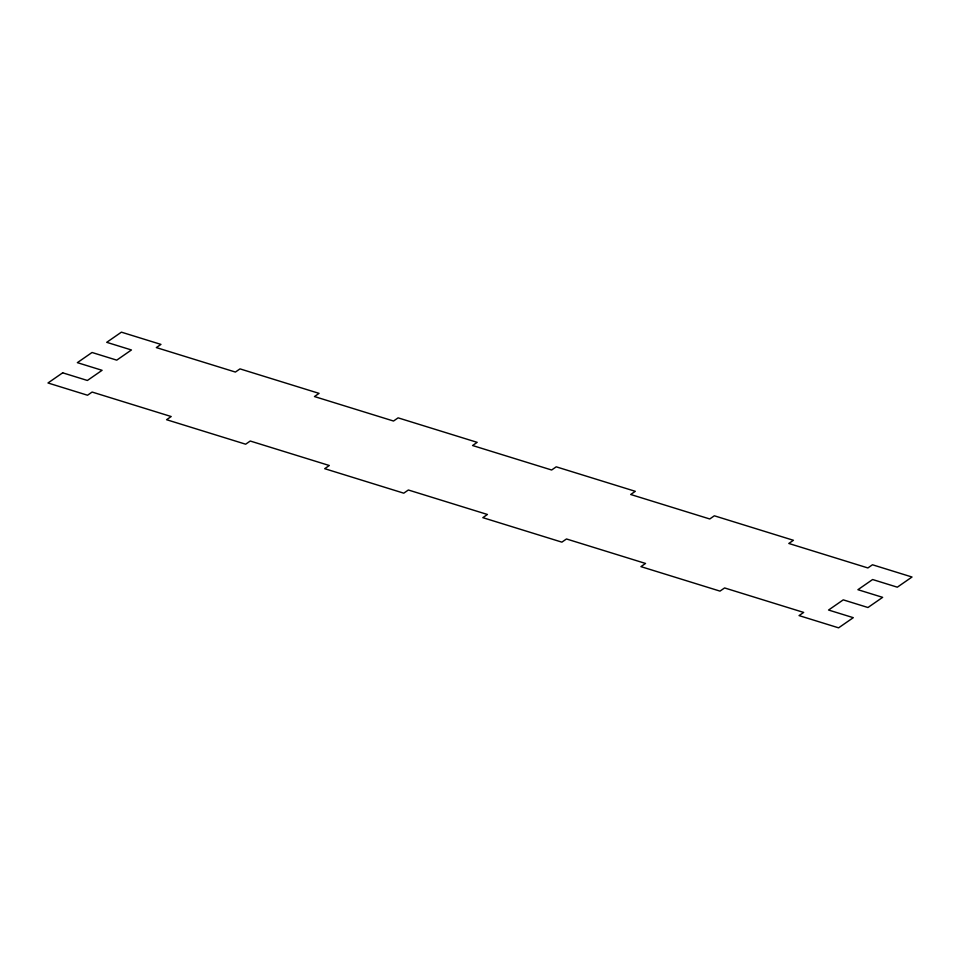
<?xml version="1.0" encoding="UTF-8"?>
<svg xmlns="http://www.w3.org/2000/svg" width="960" height="960" viewBox="0 0 960 960"><rect width="100%" height="100%" fill="white"/><g stroke="black" fill="none" stroke-linecap="round" stroke-linejoin="round"><path stroke-width="1.44" d="M62.676 372.816L48 382.98L87.528 395.232L92.112 392.052L171.18 416.532L166.584 419.712L245.652 444.204L250.236 441.024L329.292 465.504L324.708 468.684L403.764 493.176L408.36 489.996L487.416 514.476L482.832 517.656L561.888 542.148L566.472 538.968L645.528 563.448L640.944 566.628L720 591.12L724.596 587.94L803.652 612.42L799.068 615.6L838.596 627.84L853.272 617.676L828.564 610.032L843.252 599.856L867.96 607.512L882.636 597.348L857.928 589.692L872.616 579.528L897.324 587.184L912 577.02L872.472 564.768L867.888 567.948L788.82 543.468L793.416 540.288L714.348 515.796L709.764 518.976L630.708 494.496L635.292 491.316L556.236 466.824L551.64 470.004L472.584 445.524L477.168 442.344L398.112 417.852L393.528 421.032L314.472 396.552L319.056 393.372L240 368.88L235.404 372.06L156.348 347.58L160.932 344.4L121.404 332.16L106.728 342.324L131.436 349.968L116.748 360.144L92.04 352.488L77.364 362.652L102.072 370.308L87.384 380.472L62.676 372.816"/></g></svg>
